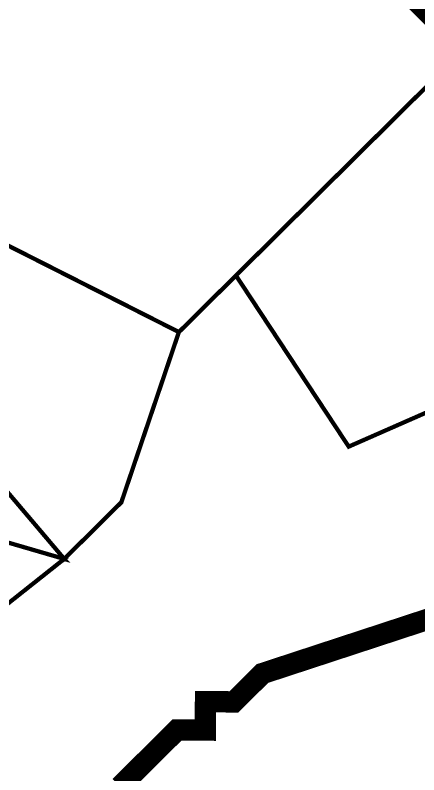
# Model space of a CAD drawing. Header units: metres. Extents: x 318080 to 326887, y 1838772 to 1852662.
# Drawn here: x 323345.9 to 323403.2, y 1839072.5 to 1839180.3 of the extents above; entities that cross this region are included whole.
import ezdxf

# ---------------------------------------------------------------- set-up
doc = ezdxf.new("R2010")
doc.units = ezdxf.units.M
doc.header["$MEASUREMENT"] = 0
for name, color, linetype in [('CRZ LINE FOR RIVER OR CREEK', 84, 'Continuous'), ('HAZARDS LINE', 1, 'Continuous'), ('NDZ-200M FROM CRZ', 30, 'Continuous'), ('SURVEY PLOT BOUNDARY', 35, 'Continuous')]:
    doc.layers.add(name, color=color, linetype=linetype)

# ---------------------------------------------------------------- blocks, each defined once
blk = doc.blocks.new('22')
at = {"layer": 'CRZ LINE FOR RIVER OR CREEK', "ltscale": 0.1, "const_width": 3.03, "flags": 128}
blk.add_lwpolyline([(324069.61, 1839265.12), (323986.86, 1839253.42), (323831.39, 1839217.86), (323780.81, 1839185.82), (323637.29, 1839119.95), (323562.54, 1839094.08), (323524.55, 1839105.92), (323487.38, 1839153.16), (323449.95, 1839167.24), (323409.65, 1839175.51), (323386.57, 1839198.82), (323364.29, 1839217.17), (323353.53, 1839248.4), (323313.13, 1839234.49), (323280.86, 1839236.64), (323260.58, 1839212.54), (323246.78, 1839166.52), (323219.91, 1839144.15), (323251.12, 1839125.75), (323257.9, 1839103.26), (323255.94, 1839087.49), (323239.77, 1839079.5), (323222.35, 1839097.27)], dxfattribs=at)
at = {"layer": 'HAZARDS LINE', "lineweight": 18, "const_width": 3.03}
blk.add_lwpolyline([(323562.6, 1839106.19), (323526.3, 1839106.36), (323522.29, 1839110.41), (323506.15, 1839110.49), (323502.14, 1839114.55), (323469.87, 1839114.7), (323469.89, 1839118.74), (323465.85, 1839118.75), (323461.8, 1839114.74), (323437.6, 1839114.86), (323433.54, 1839110.84), (323429.51, 1839110.86), (323425.46, 1839106.85), (323409.28, 1839098.85), (323409.26, 1839094.82), (323405.23, 1839094.84), (323380.99, 1839086.89), (323376.94, 1839082.87), (323372.9, 1839082.89), (323372.88, 1839078.86), (323368.85, 1839078.88), (323364.8, 1839074.86), (323360.74, 1839070.85)], dxfattribs=at)
at = {"layer": 'NDZ-200M FROM CRZ', "const_width": 3.03, "flags": 128}
blk.add_lwpolyline([(323222.35, 1839097.27), (323239.77, 1839079.5), (323255.94, 1839087.49), (323257.9, 1839103.26), (323251.12, 1839125.75), (323219.91, 1839144.15), (323246.78, 1839166.52), (323260.58, 1839212.54), (323280.86, 1839236.64), (323313.13, 1839234.49), (323353.53, 1839248.4), (323364.29, 1839217.17), (323386.57, 1839198.82), (323409.65, 1839175.51), (323449.95, 1839167.24), (323487.38, 1839153.16), (323524.55, 1839105.92), (323562.54, 1839094.08), (323637.29, 1839119.95), (323780.81, 1839185.82), (323831.39, 1839217.86), (323986.86, 1839253.42), (324069.61, 1839265.12)], dxfattribs=at)
at = {"layer": 'SURVEY PLOT BOUNDARY', "lineweight": 18, "const_width": 0.605}
for points in [[(323405.6, 1839171.49), (323377.23, 1839143.39), (323369.12, 1839135.36), (323336.93, 1839151.65), (323308.71, 1839155.82), (323284.55, 1839164.01), (323252.43, 1839196.44)], [(323344.59, 1839066.89), (323340.61, 1839079.01), (323332.58, 1839087.12), (323352.83, 1839103.16), (323360.94, 1839111.19), (323369.12, 1839135.36), (323377.23, 1839143.39), (323393.25, 1839119.1), (323429.63, 1839135.07), (323486.14, 1839142.86), (323514.41, 1839150.8), (323522.4, 1839134.62), (323546.62, 1839138.54), (323550.75, 1839158.69), (323603.25, 1839170.54)], [(323328.76, 1839131.52), (323352.83, 1839103.16), (323324.63, 1839111.37)]]:
    blk.add_lwpolyline(points, dxfattribs=at)
for points in [[(323510.63, 1839203.26), (323522.58, 1839170.93), (323514.41, 1839150.8), (323486.14, 1839142.86), (323429.63, 1839135.07), (323393.25, 1839119.1), (323377.23, 1839143.39), (323405.6, 1839171.49), (323441.94, 1839179.39), (323458.11, 1839187.38), (323478.38, 1839207.45)], [(323369.12, 1839135.36), (323360.94, 1839111.19), (323352.83, 1839103.16), (323328.76, 1839131.52), (323308.61, 1839135.65), (323280.42, 1839143.85), (323248.3, 1839176.28), (323252.43, 1839196.44), (323284.55, 1839164.01), (323308.71, 1839155.82), (323336.93, 1839151.65)], [(323352.83, 1839103.16), (323332.58, 1839087.12), (323316.47, 1839091.23), (323284.18, 1839087.35), (323264.05, 1839095.52), (323264.13, 1839111.66), (323280.24, 1839107.54), (323292.36, 1839111.52), (323304.43, 1839103.39), (323324.63, 1839111.37)]]:
    blk.add_lwpolyline(points, close=True, dxfattribs=at)

msp = doc.modelspace()

# ---------------------------------------------------------------- block references
msp.add_blockref('22', (0, 0))

doc.saveas('drawing.dxf')
